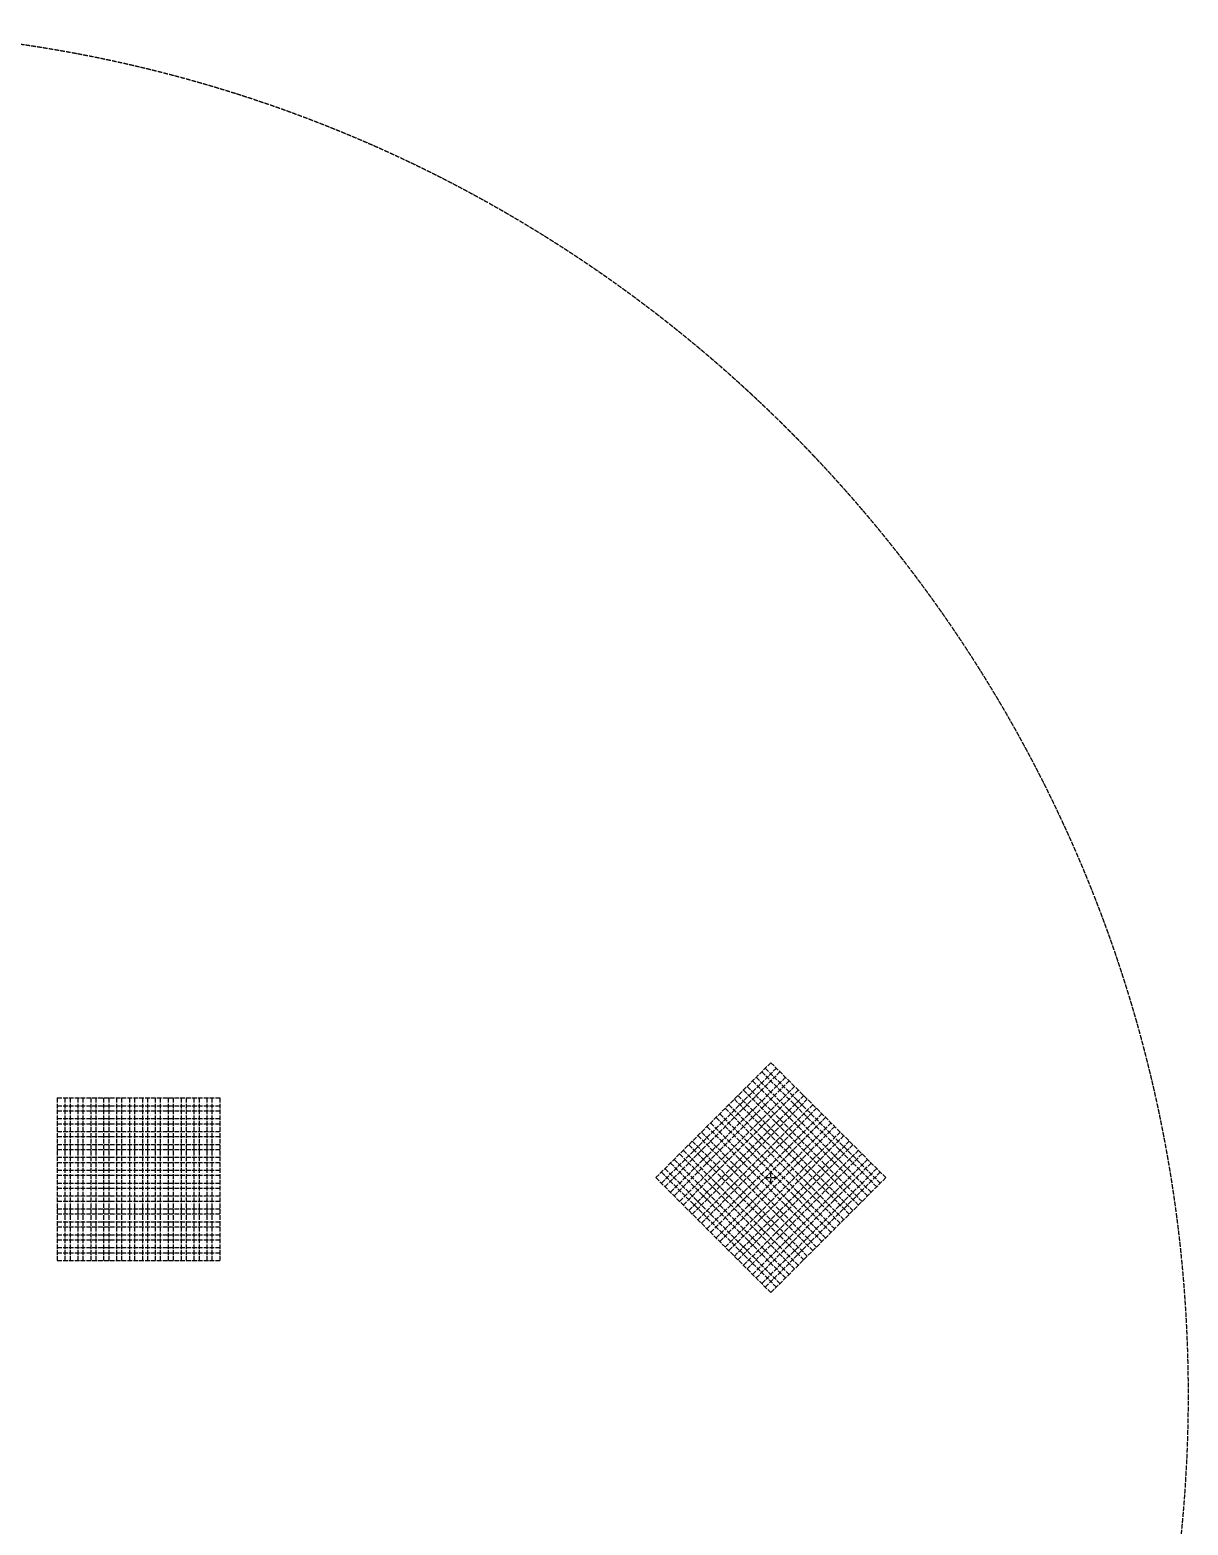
# Model space of a CAD drawing. Header units: millimetres. Extents: x -14568604 to 2614826, y -15966657 to 4339860.
# Drawn here: x -9324508 to -6361419, y 463822 to 4288949 of the extents above; entities that cross this region are included whole.
import ezdxf

# ---------------------------------------------------------------- set-up
doc = ezdxf.new("R2010")
doc.units = ezdxf.units.MM
doc.linetypes.add('ACAD_ISO02W100', pattern=[15, 12, -3])
doc.layers.add('základní mřížka', color=50, linetype='ACAD_ISO02W100')

msp = doc.modelspace()

# ---------------------------------------------------------------- linework, layer by layer
at = {"layer": 'základní mřížka', "ltscale": 1000}
for points in [[(-7723115.432, 1352650.784), (-7428958.987, 1646807.229)], [(-7428958.982, 1646807.224), (-7134802.542, 1352650.784)], [(-7708973.297, 1338508.649), (-7414816.852, 1632665.094)], [(-7699780.909, 1329316.261), (-7405624.464, 1623472.706)], [(-7685638.773, 1315174.125), (-7391482.328, 1609330.57)], [(-7466435.641, 1609330.564), (-7172279.202, 1315174.125)], [(-7452293.505, 1623472.7), (-7158137.066, 1329316.261)], [(-7443101.117, 1632665.088), (-7148944.678, 1338508.649)], [(-7676446.385, 1305981.737), (-7382289.94, 1600138.182)], [(-7676446.385, 1305981.737), (-7382289.94, 1600138.182)], [(-7662304.249, 1291839.601), (-7368147.804, 1585996.046)], [(-7653111.861, 1282647.213), (-7358955.416, 1576803.658)], [(-7498962.553, 1576803.652), (-7204806.114, 1282647.213)], [(-7489770.165, 1585996.04), (-7195613.726, 1291839.601)], [(-7475628.029, 1600138.176), (-7181471.59, 1305981.737)], [(-7475628.029, 1600138.176), (-7181471.59, 1305981.737)], [(-9254828.741, 1556766.676), (-9254828.741, 1140766.642)], [(-9254828.741, 1556766.676), (-8838828.707, 1556766.676)], [(-9254828.741, 1536766.676), (-8838828.707, 1536766.676)], [(-9234828.741, 1556766.676), (-9234828.741, 1140766.642)], [(-9221828.741, 1556766.676), (-9221828.741, 1140766.642)], [(-9201828.741, 1556766.676), (-9201828.741, 1140766.642)], [(-9188828.741, 1556766.676), (-9188828.741, 1140766.642)], [(-9168828.741, 1556766.676), (-9168828.741, 1140766.642)], [(-9168828.741, 1556766.676), (-9168828.741, 1140766.642)], [(-9155828.741, 1556766.676), (-9155828.741, 1140766.642)], [(-9135828.741, 1556766.676), (-9135828.741, 1140766.642)], [(-9122828.741, 1556766.676), (-9122828.741, 1140766.642)], [(-9102828.741, 1556766.676), (-9102828.741, 1140766.642)], [(-9102828.724, 1556766.672), (-9102828.724, 1140766.642)], [(-9089828.724, 1556766.672), (-9089828.724, 1140766.642)], [(-9069828.724, 1556766.672), (-9069828.724, 1140766.642)], [(-9056828.724, 1556766.672), (-9056828.724, 1140766.642)], [(-9036828.724, 1556766.672), (-9036828.724, 1140766.642)], [(-9036828.724, 1556766.672), (-9036828.724, 1140766.642)], [(-9023828.724, 1556766.672), (-9023828.724, 1140766.642)], [(-9003828.724, 1556766.672), (-9003828.724, 1140766.642)], [(-8990828.724, 1556766.672), (-8990828.724, 1140766.642)], [(-8970828.724, 1556766.672), (-8970828.724, 1140766.642)], [(-8970828.707, 1556766.668), (-8970828.707, 1140766.642)], [(-8957828.707, 1556766.668), (-8957828.707, 1140766.642)], [(-8937828.707, 1556766.668), (-8937828.707, 1140766.642)], [(-8924828.707, 1556766.668), (-8924828.707, 1140766.642)], [(-8904828.707, 1556766.668), (-8904828.707, 1140766.642)], [(-8904828.707, 1556766.668), (-8904828.707, 1140766.642)], [(-8891828.707, 1556766.668), (-8891828.707, 1140766.642)], [(-8871828.707, 1556766.668), (-8871828.707, 1140766.642)], [(-8858828.707, 1556766.668), (-8858828.707, 1140766.642)], [(-8838828.707, 1556766.668), (-8838828.707, 1140766.642)], [(-7638969.725, 1268505.077), (-7344813.281, 1562661.522)], [(-7629777.337, 1259312.689), (-7335620.892, 1553469.134)], [(-7629777.328, 1259312.674), (-7335620.88, 1553469.122)], [(-7615635.193, 1245170.539), (-7321478.745, 1539326.987)], [(-7606442.804, 1235978.151), (-7312286.357, 1530134.599)], [(-7545631.615, 1530134.596), (-7251475.173, 1235978.154)], [(-7536439.227, 1539326.984), (-7242282.785, 1245170.542)], [(-7522297.092, 1553469.119), (-7228140.65, 1259312.677)], [(-7522297.077, 1553469.129), (-7228140.638, 1259312.689)], [(-7513104.689, 1562661.517), (-7218948.249, 1268505.077)], [(-9254828.741, 1523766.676), (-8838828.707, 1523766.676)], [(-9254828.741, 1503766.676), (-8838828.707, 1503766.676)], [(-7592300.669, 1221836.015), (-7298144.221, 1515992.463)], [(-7583108.281, 1212643.627), (-7288951.833, 1506800.075)], [(-7583108.281, 1212643.627), (-7288951.833, 1506800.075)], [(-7583108.275, 1492657.936), (-7288951.833, 1198501.494)], [(-7568966.145, 1198501.491), (-7274809.697, 1492657.939)], [(-7568966.139, 1506800.072), (-7274809.697, 1212643.63)], [(-7568966.139, 1506800.072), (-7274809.697, 1212643.63)], [(-7559773.751, 1515992.46), (-7265617.309, 1221836.018)], [(-9254828.741, 1490766.676), (-8838828.707, 1490766.676)], [(-9254828.741, 1490766.676), (-8838828.707, 1490766.676)], [(-9254828.741, 1470766.676), (-8838828.707, 1470766.676)], [(-9254828.741, 1457766.676), (-8838828.707, 1457766.676)], [(-7615635.202, 1460131.015), (-7321478.757, 1165974.57)], [(-7615635.187, 1460131.024), (-7321478.745, 1165974.582)], [(-7606442.799, 1469323.412), (-7312286.357, 1175166.97)], [(-7592300.663, 1483465.548), (-7298144.221, 1189309.106)], [(-7559773.757, 1189309.103), (-7265617.309, 1483465.551)], [(-7545631.621, 1175166.967), (-7251475.173, 1469323.415)], [(-7536439.233, 1165974.579), (-7242282.785, 1460131.027)], [(-7536439.224, 1165974.564), (-7242282.773, 1460131.015)], [(-9254828.745, 1424766.659), (-8838828.707, 1424766.659)], [(-9254828.741, 1437766.676), (-8838828.707, 1437766.676)], [(-9254828.741, 1424766.676), (-8838828.707, 1424766.676)], [(-7653111.861, 1422654.356), (-7358955.416, 1128497.911)], [(-7638969.725, 1436796.491), (-7344813.281, 1142640.046)], [(-7629777.337, 1445988.88), (-7335620.892, 1151832.435)], [(-7522297.088, 1151832.429), (-7228140.638, 1445988.88)], [(-7513104.7, 1142640.041), (-7218948.249, 1436796.491)], [(-7498962.565, 1128497.905), (-7204806.114, 1422654.356)], [(-9254828.745, 1404766.659), (-8838828.707, 1404766.659)], [(-9254828.745, 1391766.659), (-8838828.707, 1391766.659)], [(-7685638.773, 1390127.444), (-7391482.328, 1095970.999)], [(-7676446.385, 1399319.832), (-7382289.94, 1105163.387)], [(-7662304.249, 1413461.968), (-7368147.804, 1119305.523)], [(-7662304.249, 1413461.968), (-7368147.804, 1119305.523)], [(-7489770.176, 1119305.517), (-7195613.726, 1413461.968)], [(-7489770.176, 1119305.517), (-7195613.726, 1413461.968)], [(-7475628.041, 1105163.381), (-7181471.59, 1399319.832)], [(-7466435.653, 1095970.993), (-7172279.202, 1390127.444)], [(-9254828.745, 1371766.659), (-8838828.707, 1371766.659)], [(-9254828.745, 1358766.659), (-8838828.707, 1358766.659)], [(-9254828.745, 1358766.659), (-8838828.707, 1358766.659)], [(-7723115.432, 1352650.784), (-7428958.987, 1058494.339)], [(-7708973.297, 1366792.92), (-7414816.852, 1072636.475)], [(-7699780.909, 1375985.308), (-7405624.464, 1081828.863)], [(-7452293.517, 1081828.857), (-7158137.066, 1375985.308)], [(-7443101.129, 1072636.469), (-7148944.678, 1366792.92)], [(-7443101.123, 1352650.784), (-7414816.852, 1352650.784)], [(-7428958.993, 1058494.334), (-7134802.542, 1352650.784)], [(-7428958.987, 1338508.649), (-7428958.987, 1366792.92)], [(-9254828.745, 1338766.659), (-8838828.707, 1338766.659)], [(-9254828.745, 1325766.659), (-8838828.707, 1325766.659)], [(-9254828.745, 1305766.659), (-8838828.707, 1305766.659)], [(-9254828.749, 1292766.642), (-8838828.707, 1292766.642)], [(-9254828.749, 1272766.642), (-8838828.707, 1272766.642)], [(-9254828.745, 1292766.659), (-8838828.707, 1292766.659)], [(-9254828.749, 1259766.642), (-8838828.707, 1259766.642)], [(-9254828.749, 1239766.642), (-8838828.707, 1239766.642)], [(-9254828.749, 1226766.642), (-8838828.707, 1226766.642)], [(-9254828.749, 1226766.642), (-8838828.707, 1226766.642)], [(-9254828.749, 1206766.642), (-8838828.707, 1206766.642)], [(-9254828.749, 1193766.642), (-8838828.707, 1193766.642)], [(-9254828.749, 1173766.642), (-8838828.707, 1173766.642)], [(-9254828.749, 1160766.642), (-8838828.707, 1160766.642)], [(-9254828.749, 1140766.642), (-8838828.707, 1140766.642)]]:
    msp.add_lwpolyline(points, dxfattribs=at)
msp.add_circle((-9853857.213, 796511.311), 3492437.752, dxfattribs=at)

doc.saveas('drawing.dxf')
